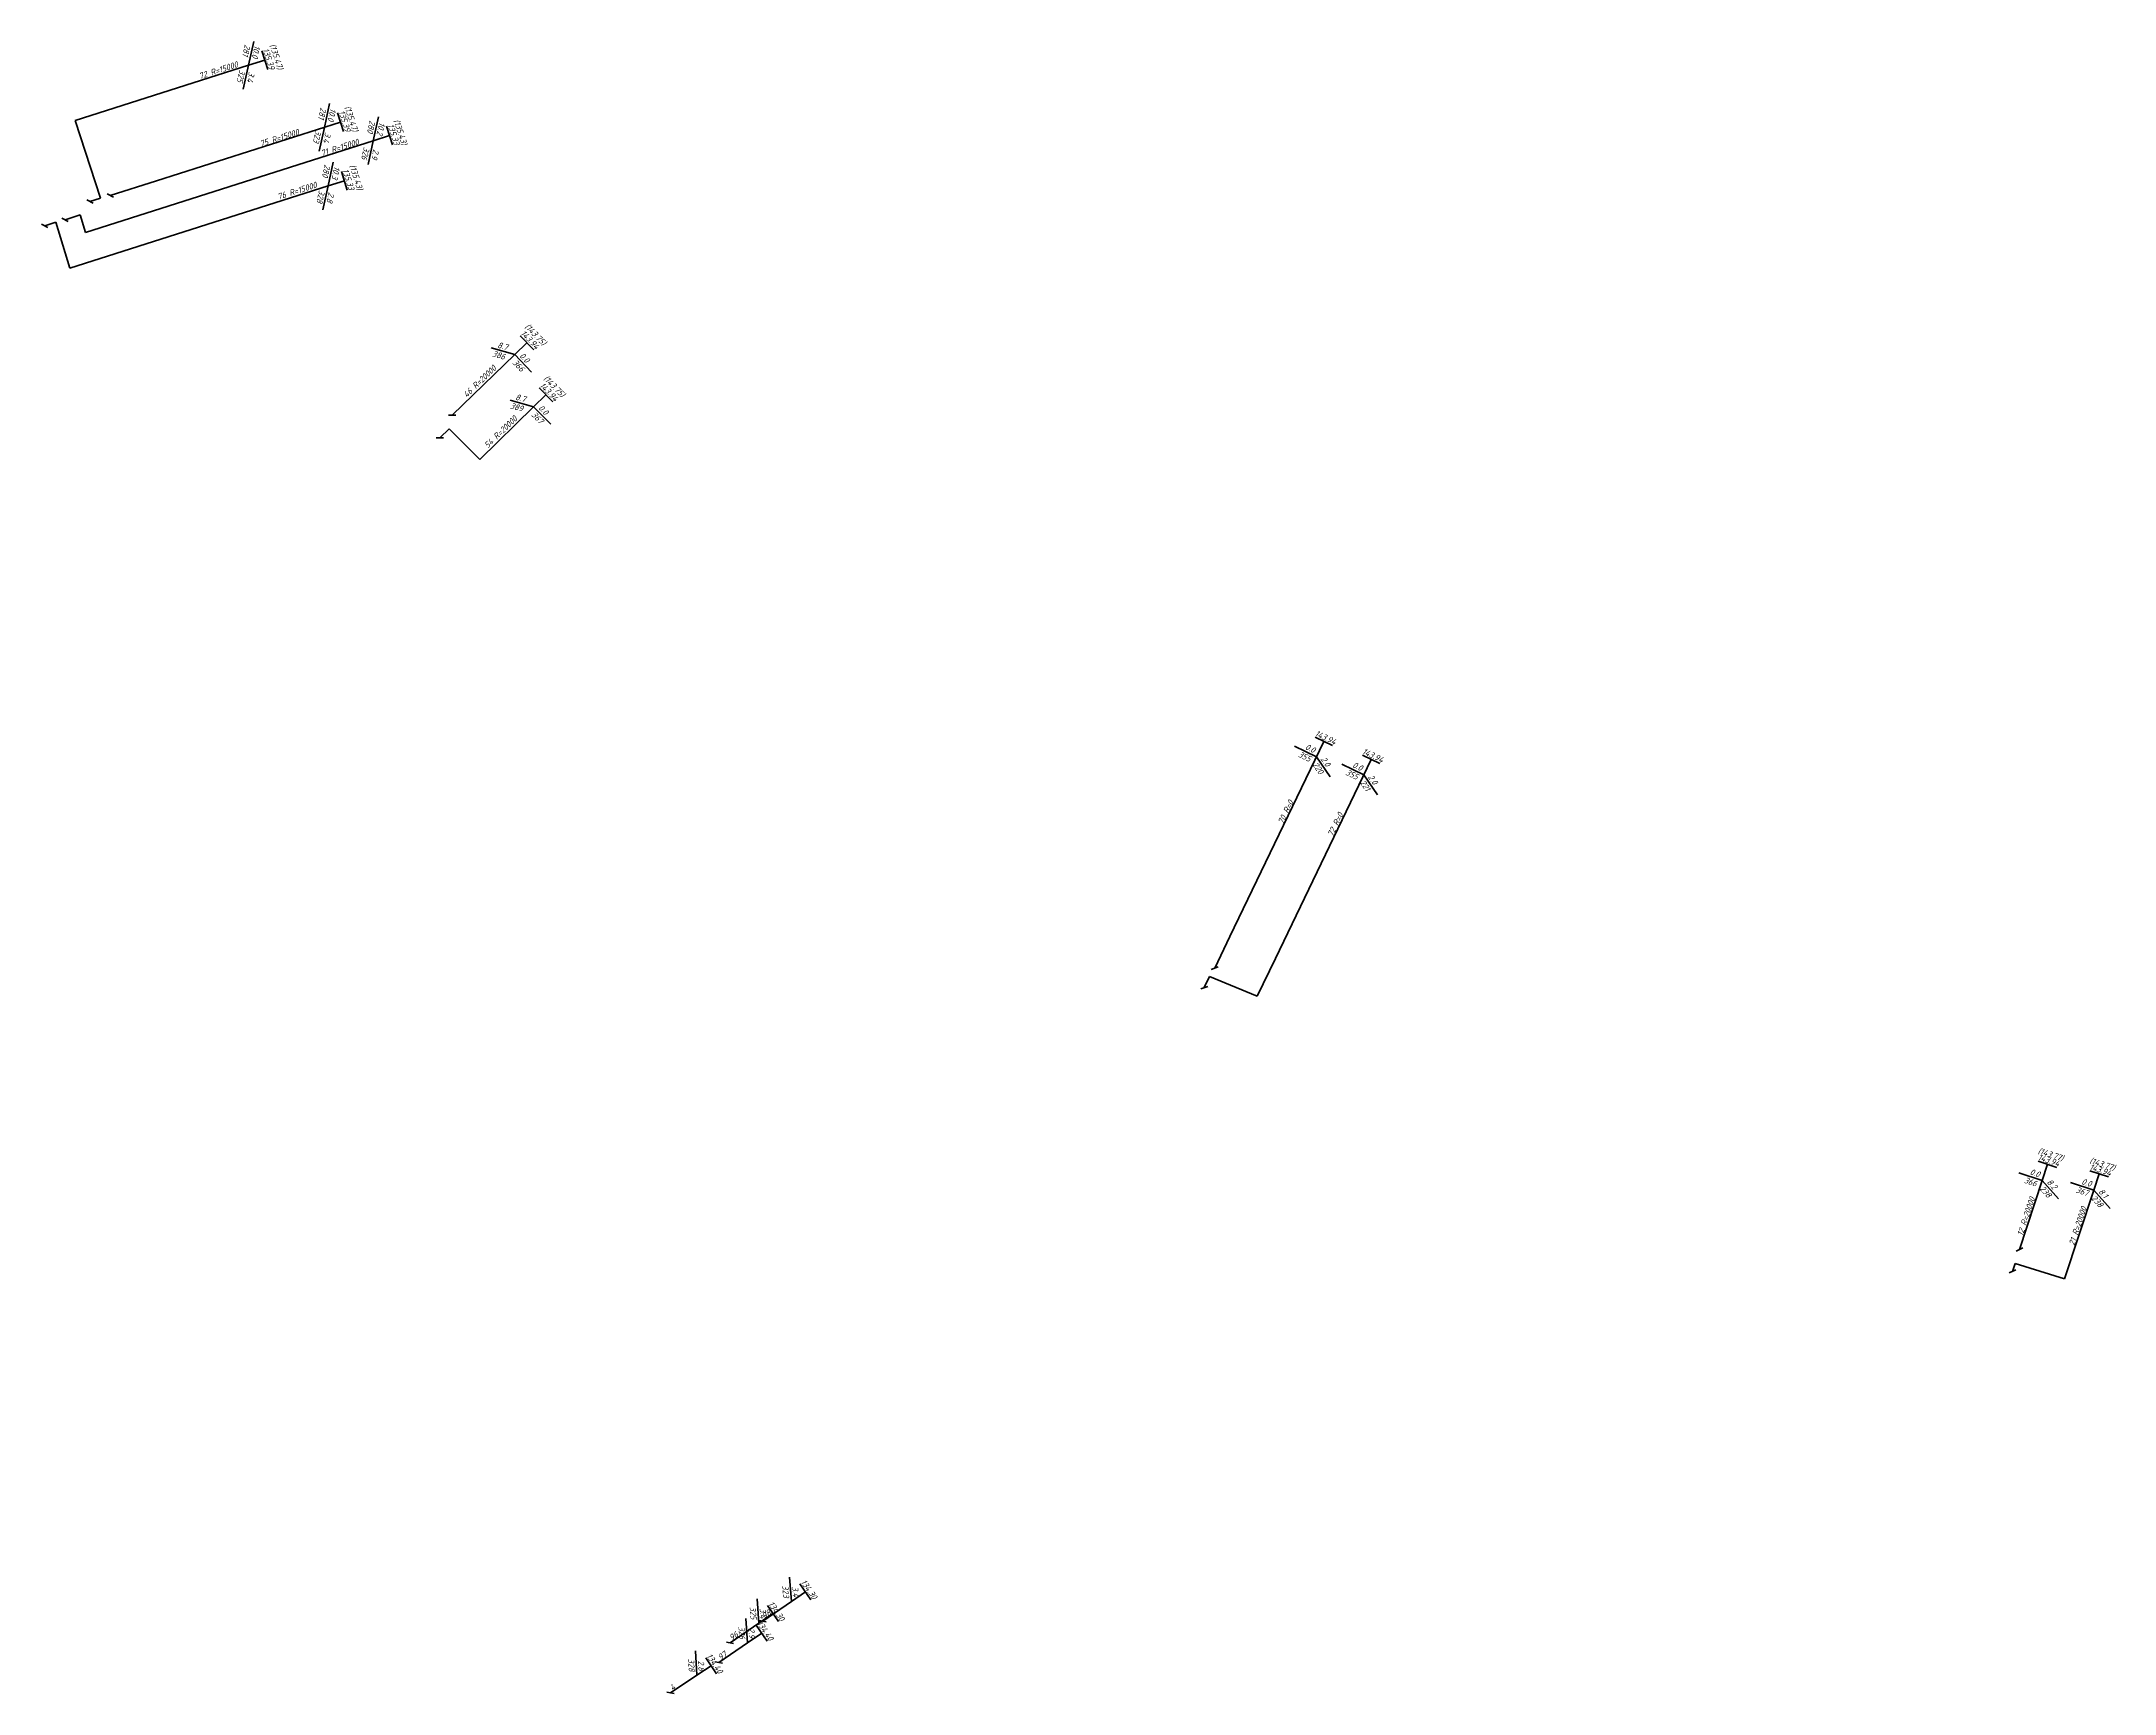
# Model space of a CAD drawing. Extents: x 10708 to 14321, y 7461 to 9444.
# Drawn here: x 12595.5 to 13020.3, y 7582.5 to 7921.2 of the extents above; entities that cross this region are included whole.
import ezdxf
from ezdxf.enums import TextEntityAlignment as Align

# ---------------------------------------------------------------- set-up
doc = ezdxf.new("R2010")
doc.units = 0
doc.styles.add('ук оф — копия$0$Уклоноуказатели', font='SPDS.shx', dxfattribs={"oblique": 15, "height": 2})
doc.styles.add('Уклоноуказатели', font='SPDS.shx', dxfattribs={"oblique": 15, "height": 2})

msp = doc.modelspace()

# ---------------------------------------------------------------- linework, layer by layer
at = {"color": 6, "lineweight": 40}
for p, q in [((12637.94, 7916.28), (12639.01, 7921.16)), ((12640.67, 7919.25), (12641.88, 7915.44)), ((12602.41, 7904.96), (12637.94, 7916.28)), ((12637.94, 7916.28), (12636.87, 7911.39)), ((12637.94, 7916.28), (12641.28, 7917.34)), ((12653.49, 7903.54), (12654.55, 7908.42)), ((12656.21, 7906.51), (12657.43, 7902.7)), ((12663.52, 7900.81), (12664.59, 7905.69)), ((12619.11, 7892.59), (12656.82, 7904.6)), ((12653.49, 7903.54), (12652.42, 7898.66)), ((12663.52, 7900.81), (12666.86, 7901.87)), ((12666.25, 7903.78), (12667.47, 7899.97)), ((12604.55, 7882.03), (12663.52, 7900.81)), ((12663.52, 7900.81), (12662.46, 7895.93)), ((12654.25, 7891.55), (12655.32, 7896.44)), ((12656.98, 7894.52), (12658.2, 7890.71)), ((12601.35, 7874.71), (12654.25, 7891.55)), ((12604.79, 7888.71), (12606.12, 7888.02)), ((12605.46, 7888.36), (12607.62, 7889.05)), ((12608.96, 7889.92), (12610.29, 7889.23)), ((12609.63, 7889.57), (12619.11, 7892.59)), ((12654.25, 7891.55), (12653.19, 7886.67)), ((12654.25, 7891.55), (12657.59, 7892.62)), ((12599.69, 7884.95), (12601.02, 7884.26)), ((12600.36, 7884.6), (12603.48, 7885.6)), ((12595.53, 7883.72), (12596.86, 7883.04)), ((12596.19, 7883.38), (12598.49, 7884.11)), ((12692.5, 7856.98), (12695.01, 7859.42)), ((12693.62, 7860.85), (12696.4, 7857.98)), ((12679.66, 7844.56), (12692.5, 7856.98)), ((12692.5, 7856.98), (12687.69, 7858.36)), ((12692.5, 7856.98), (12695.97, 7853.39)), ((12685.33, 7835.49), (12696.38, 7846.28)), ((12696.38, 7846.28), (12691.57, 7847.63)), ((12696.38, 7846.28), (12698.89, 7848.73)), ((12696.38, 7846.28), (12699.87, 7842.71)), ((12697.49, 7850.16), (12700.28, 7847.3)), ((12677.17, 7839.9), (12679.09, 7841.77)), ((12678.91, 7844.57), (12680.41, 7844.54)), ((12676.42, 7839.91), (12677.92, 7839.89)), ((12856.49, 7778.57), (12860.09, 7776.84)), ((12839.06, 7737.69), (12858.29, 7777.71)), ((12848.38, 7733.21), (12867.99, 7774.02)), ((12856.77, 7774.55), (12852.27, 7776.72)), ((12856.77, 7774.55), (12859.59, 7770.42)), ((12866.19, 7774.89), (12869.8, 7773.16)), ((12866.48, 7770.87), (12861.97, 7773.03)), ((12866.48, 7770.87), (12869.3, 7766.74)), ((12835.95, 7731.23), (12839.06, 7737.69)), ((12835.24, 7730.98), (12836.66, 7731.47)), ((12844.66, 7725.46), (12848.38, 7733.21)), ((12833.09, 7726.98), (12834.5, 7727.47)), ((12833.79, 7727.23), (12834.88, 7729.49)), ((13005.49, 7687.7), (13000.74, 7689.26)), ((13004.69, 7691.65), (13008.49, 7690.39)), ((13005.49, 7687.7), (13006.59, 7691.02)), ((13015.27, 7689.67), (13019.07, 7688.42)), ((13016.08, 7685.72), (13017.17, 7689.05)), ((13000.83, 7673.56), (13005.49, 7687.7)), ((13005.49, 7687.7), (13008.82, 7683.97)), ((13010.1, 7667.56), (13016.08, 7685.72)), ((13016.08, 7685.72), (13011.33, 7687.28)), ((13016.08, 7685.72), (13019.41, 7681.99)), ((13000.16, 7673.22), (13001.5, 7673.9)), ((12998.75, 7668.74), (13000.09, 7669.42)), ((12999.42, 7669.08), (12999.95, 7670.69)), ((12749.2, 7601.42), (12748.8, 7606.4)), ((12750.94, 7605.05), (12753.21, 7601.76)), ((12742.53, 7596.97), (12742.15, 7601.96)), ((12743.31, 7597.36), (12749.2, 7601.42)), ((12744.29, 7600.6), (12746.55, 7597.29)), ((12749.2, 7601.42), (12752.08, 7603.4)), ((12736.62, 7592.94), (12742.53, 7596.97)), ((12740.22, 7592.95), (12739.83, 7597.93)), ((12741.97, 7596.58), (12744.24, 7593.28)), ((12742.53, 7596.97), (12745.42, 7598.94)), ((12742.57, 7597.5), (12744.05, 7597.23)), ((12729.85, 7586.29), (12729.53, 7591.28)), ((12734.31, 7588.88), (12740.22, 7592.95)), ((12735.89, 7593.08), (12737.36, 7592.8)), ((12740.22, 7592.95), (12743.11, 7594.93)), ((12729.85, 7586.29), (12732.76, 7588.22)), ((12731.65, 7589.89), (12733.87, 7586.56)), ((12733.57, 7589.02), (12735.05, 7588.74)), ((12723.7, 7582.84), (12725.17, 7582.54)), ((12724.43, 7582.69), (12729.85, 7586.29))]:
    msp.add_line(p, q, dxfattribs=at)
at = {"color": 6, "lineweight": 40, "flags": 128}
for points in [[(12607.62, 7889.05), (12602.41, 7904.96)], [(12603.48, 7885.6), (12604.55, 7882.03)], [(12598.49, 7884.11), (12601.35, 7874.71)], [(12679.09, 7841.77), (12685.33, 7835.49)], [(12999.95, 7670.69), (13010.1, 7667.56)]]:
    msp.add_lwpolyline(points, dxfattribs=at)
at = {"color": 6, "lineweight": 40}
msp.add_lwpolyline([(12834.88, 7729.49), (12844.66, 7725.46)], dxfattribs=at)

# ---------------------------------------------------------------- texts
at = {"color": 6, "lineweight": 40, "oblique": 15}
for s, rotation, style, p in [('281', 257.666, 'Уклоноуказатели', (12637.91, 7918.04)), ('281', 257.666, 'Уклоноуказатели', (12653.45, 7905.12)), ('280', 257.666, 'Уклоноуказатели', (12663.46, 7902.28)), ('280', 257.666, 'Уклоноуказатели', (12654.23, 7893.22)), ('386', 344.0609, 'Уклоноуказатели', (12690.68, 7857.11)), ('389', 344.3191, 'Уклоноуказатели', (12694.36, 7846.46)), ('355', 334.3314, 'ук оф — копия$0$Уклоноуказатели', (12855.83, 7774.59)), ('355', 334.3314, 'ук оф — копия$0$Уклоноуказатели', (12865.54, 7770.91)), ('366', 341.7487, 'Уклоноуказатели', (13004.55, 7687.61)), ('367', 341.7952, 'Уклоноуказатели', (13015.14, 7685.64)), ('323', 274.5734, 'Уклоноуказатели', (12748.75, 7602.25)), ('325', 274.3086, 'Уклоноуказатели', (12742.09, 7597.81)), ('326', 274.5263, 'Уклоноуказатели', (12739.78, 7593.78)), ('328', 273.5941, 'Уклоноуказатели', (12729.42, 7587.13))]:
    msp.add_text(s, height=1.25, rotation=rotation, dxfattribs=dict(at, style=style)).set_placement(p, align=Align.TOP_RIGHT)
for s, rotation, style, p in [('10.0', 257.666, 'Уклоноуказатели', (12638.64, 7917.88)), ('10.0', 257.666, 'Уклоноуказатели', (12654.18, 7904.96)), ('10.2', 257.666, 'Уклоноуказатели', (12664.2, 7902.12)), ('10.3', 257.666, 'Уклоноуказатели', (12654.97, 7893.06)), ('8.7', 344.0609, 'Уклоноуказатели', (12690.89, 7857.83)), ('8.7', 344.3191, 'Уклоноуказатели', (12694.56, 7847.18)), ('0.0', 334.3314, 'ук оф — копия$0$Уклоноуказатели', (12856.16, 7775.26)), ('0.0', 334.3314, 'ук оф — копия$0$Уклоноуказатели', (12865.86, 7771.58)), ('0.0', 341.7487, 'Уклоноуказатели', (13004.79, 7688.32)), ('0.0', 341.7952, 'Уклоноуказатели', (13015.37, 7686.35)), ('3.4', 274.5734, 'Уклоноуказатели', (12749.5, 7602.31)), ('2.9', 274.5263, 'Уклоноуказатели', (12740.53, 7593.84)), ('3.4', 274.3086, 'Уклоноуказатели', (12742.84, 7597.86)), ('2.8', 273.5941, 'Уклоноуказатели', (12730.17, 7587.17))]:
    msp.add_text(s, height=1.25, rotation=rotation, dxfattribs=dict(at, style=style)).set_placement(p, align=Align.RIGHT)
for s, rotation, style, p in [('135.39', 287.6661, 'Уклоноуказатели', (12641.51, 7917.42)), ('(135.47)', 287.6661, 'Уклоноуказатели', (12643.08, 7917.86)), ('135.39', 287.6661, 'Уклоноуказатели', (12657.06, 7904.68)), ('(135.47)', 287.6661, 'Уклоноуказатели', (12658.44, 7905.14)), ('135.33', 287.6661, 'Уклоноуказатели', (12667.1, 7901.95)), ('(135.43)', 287.6661, 'Уклоноуказатели', (12668.5, 7902.41)), ('135.33', 287.6661, 'Уклоноуказатели', (12657.83, 7892.69)), ('(135.43)', 287.6661, 'Уклоноуказатели', (12659.43, 7893.14)), ('143.94', 314.0609, 'Уклоноуказатели', (12695.19, 7859.59)), ('(143.75)', 314.0609, 'Уклоноуказатели', (12696.33, 7860.67)), ('143.94', 314.3191, 'Уклоноуказатели', (12699.06, 7848.9)), ('(143.75)', 314.3191, 'Уклоноуказатели', (12700.17, 7850.06)), ('143.94', 334.3314, 'ук оф — копия$0$Уклоноуказатели', (12858.4, 7777.93)), ('143.94', 334.3314, 'ук оф — копия$0$Уклоноуказатели', (12868.1, 7774.25)), ('(143.77)', 341.7487, 'Уклоноуказатели', (13007.06, 7692.45)), ('143.94', 341.7487, 'Уклоноуказатели', (13006.67, 7691.26)), ('(143.77)', 341.7952, 'Уклоноуказатели', (13017.64, 7690.47)), ('143.94', 341.7952, 'Уклоноуказатели', (13017.25, 7689.28)), ('134.30', 304.5734, 'Уклоноуказатели', (12752.28, 7603.55)), ('134.30', 304.3086, 'Уклоноуказатели', (12745.63, 7599.08)), ('134.40', 304.5263, 'Уклоноуказатели', (12743.31, 7595.07)), ('134.40', 303.5942, 'Уклоноуказатели', (12732.97, 7588.36))]:
    msp.add_text(s, height=1.25, rotation=rotation, dxfattribs=dict(at, style=style)).set_placement(p, align=Align.CENTER)
for s, rotation, style, p in [('72 R=15000', 17.6661, 'Уклоноуказатели', (12627.81, 7914)), ('75 R=15000', 17.6661, 'Уклоноуказатели', (12640.28, 7900.12)), ('71 R=15000', 17.6661, 'Уклоноуказатели', (12652.79, 7898.18)), ('76 R=15000', 17.6661, 'Уклоноуказатели', (12643.92, 7889.29)), ('46 R=20000', 44.0609, 'Уклоноуказатели', (12682.24, 7848.51)), ('54 R=20000', 44.3191, 'Уклоноуказатели', (12686.55, 7838.13)), ('70 R=0', 64.3314, 'ук оф — копия$0$Уклоноуказатели', (12849.37, 7760.89)), ('72 R=0', 64.3314, 'ук оф — копия$0$Уклоноуказатели', (12859.55, 7758.36)), ('12 R=20000', 71.7487, 'Уклоноуказатели', (13000.9, 7676.43)), ('21 R=20000', 71.7952, 'Уклоноуказатели', (13011.49, 7674.47)), ('98', 34.5734, 'Уклоноуказатели', (12743.3, 7598.26)), ('97', 34.5263, 'Уклоноуказатели', (12734.3, 7589.78)), ('96', 34.3086, 'Уклоноуказатели', (12736.61, 7593.84)), ('4', 33.5942, 'Уклоноуказатели', (12724.43, 7583.59))]:
    msp.add_text(s, height=1.25, rotation=rotation, dxfattribs=dict(at, style=style)).set_placement(p, align=Align.MIDDLE_LEFT)
for s, rotation, style, p in [('325', 257.666, 'Уклоноуказатели', (12637.32, 7915.18)), ('323', 257.666, 'Уклоноуказатели', (12652.93, 7902.77)), ('326', 257.666, 'Уклоноуказатели', (12662.82, 7899.34)), ('328', 257.666, 'Уклоноуказатели', (12653.64, 7890.5)), ('366', 314.0609, 'Уклоноуказатели', (12692.83, 7856.1)), ('367', 314.3191, 'Уклоноуказатели', (12696.72, 7845.4)), ('220', 304.3314, 'ук оф — копия$0$Уклоноуказатели', (12856.95, 7773.62)), ('221', 304.3314, 'ук оф — копия$0$Уклоноуказатели', (12866.66, 7769.94)), ('238', 311.7487, 'Уклоноуказатели', (13005.79, 7686.8)), ('238', 311.7951, 'Уклоноуказатели', (13016.38, 7684.83))]:
    msp.add_text(s, height=1.25, rotation=rotation, dxfattribs=dict(at, style=style)).set_placement(p, align=Align.TOP_LEFT)
for s, rotation, style, p in [('3.4', 257.666, 'Уклоноуказатели', (12638.05, 7915.02)), ('3.4', 257.666, 'Уклоноуказатели', (12653.67, 7902.61)), ('2.9', 257.666, 'Уклоноуказатели', (12663.55, 7899.18)), ('2.8', 257.666, 'Уклоноуказатели', (12654.37, 7890.34)), ('0.0', 314.0609, 'Уклоноуказатели', (12693.37, 7856.62)), ('0.0', 314.3191, 'Уклоноуказатели', (12697.25, 7845.93)), ('2.0', 304.3314, 'ук оф — копия$0$Уклоноуказатели', (12857.57, 7774.05)), ('2.0', 304.3314, 'ук оф — копия$0$Уклоноуказатели', (12867.28, 7770.36)), ('8.2', 311.7487, 'Уклоноуказатели', (13006.35, 7687.3)), ('8.1', 311.7951, 'Уклоноуказатели', (13016.93, 7685.33))]:
    msp.add_text(s, height=1.25, rotation=rotation, dxfattribs=dict(at, style=style)).set_placement(p)

doc.saveas('drawing.dxf')
